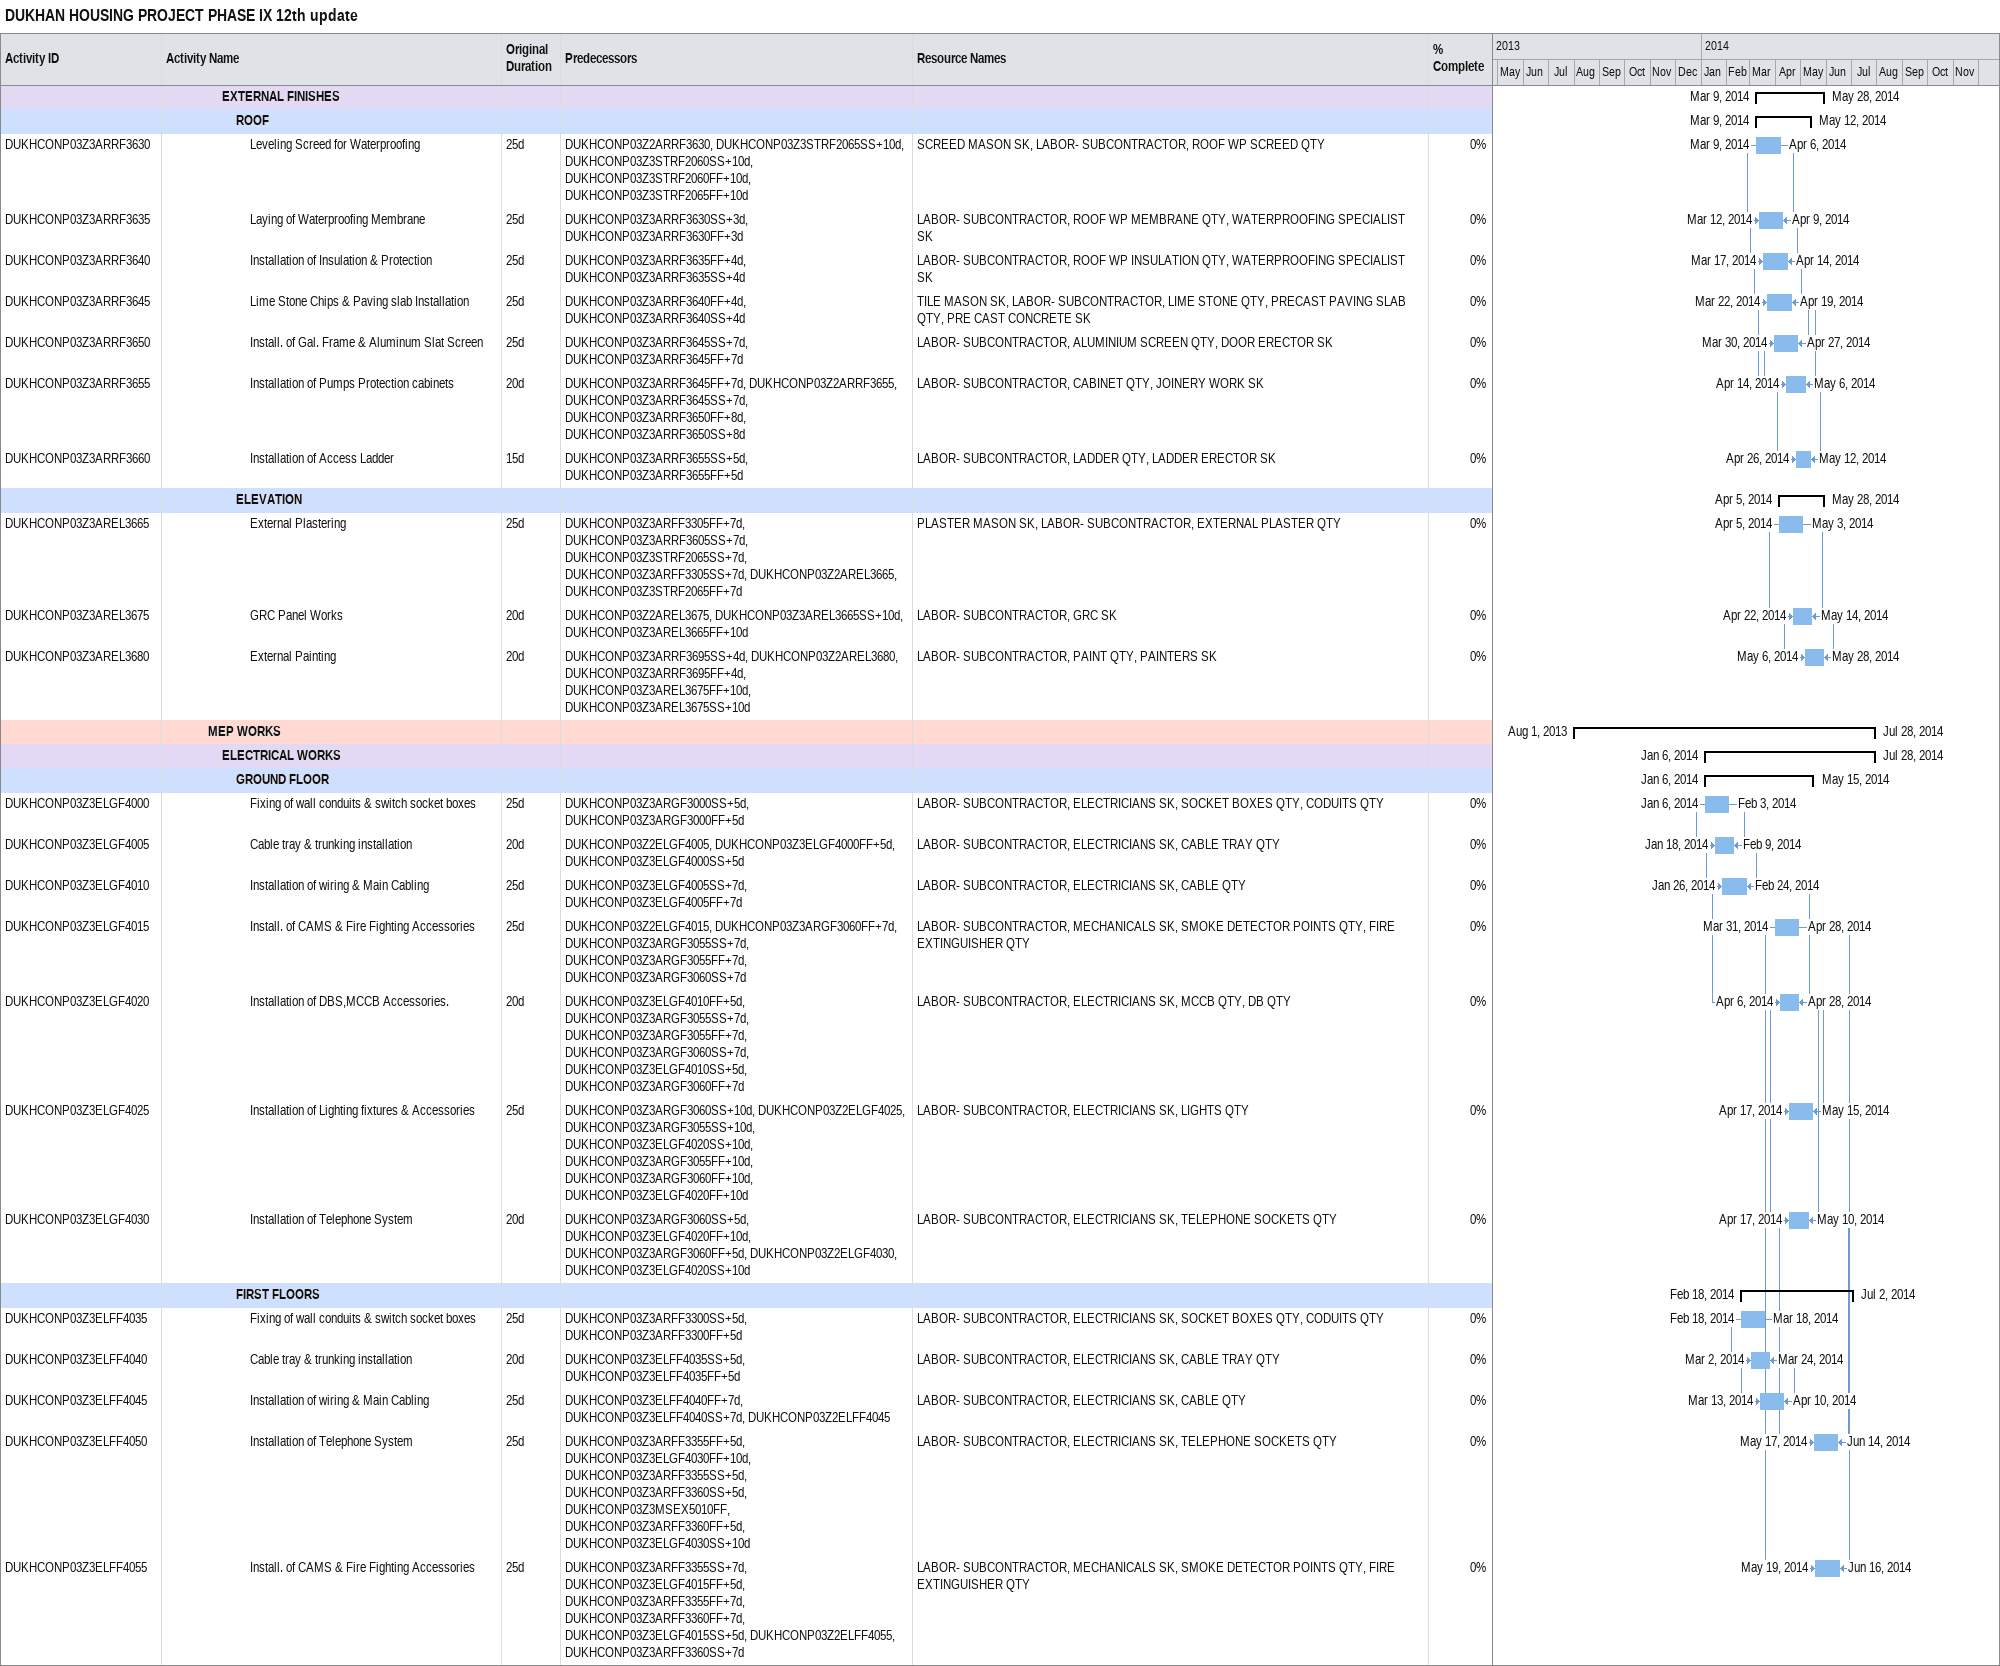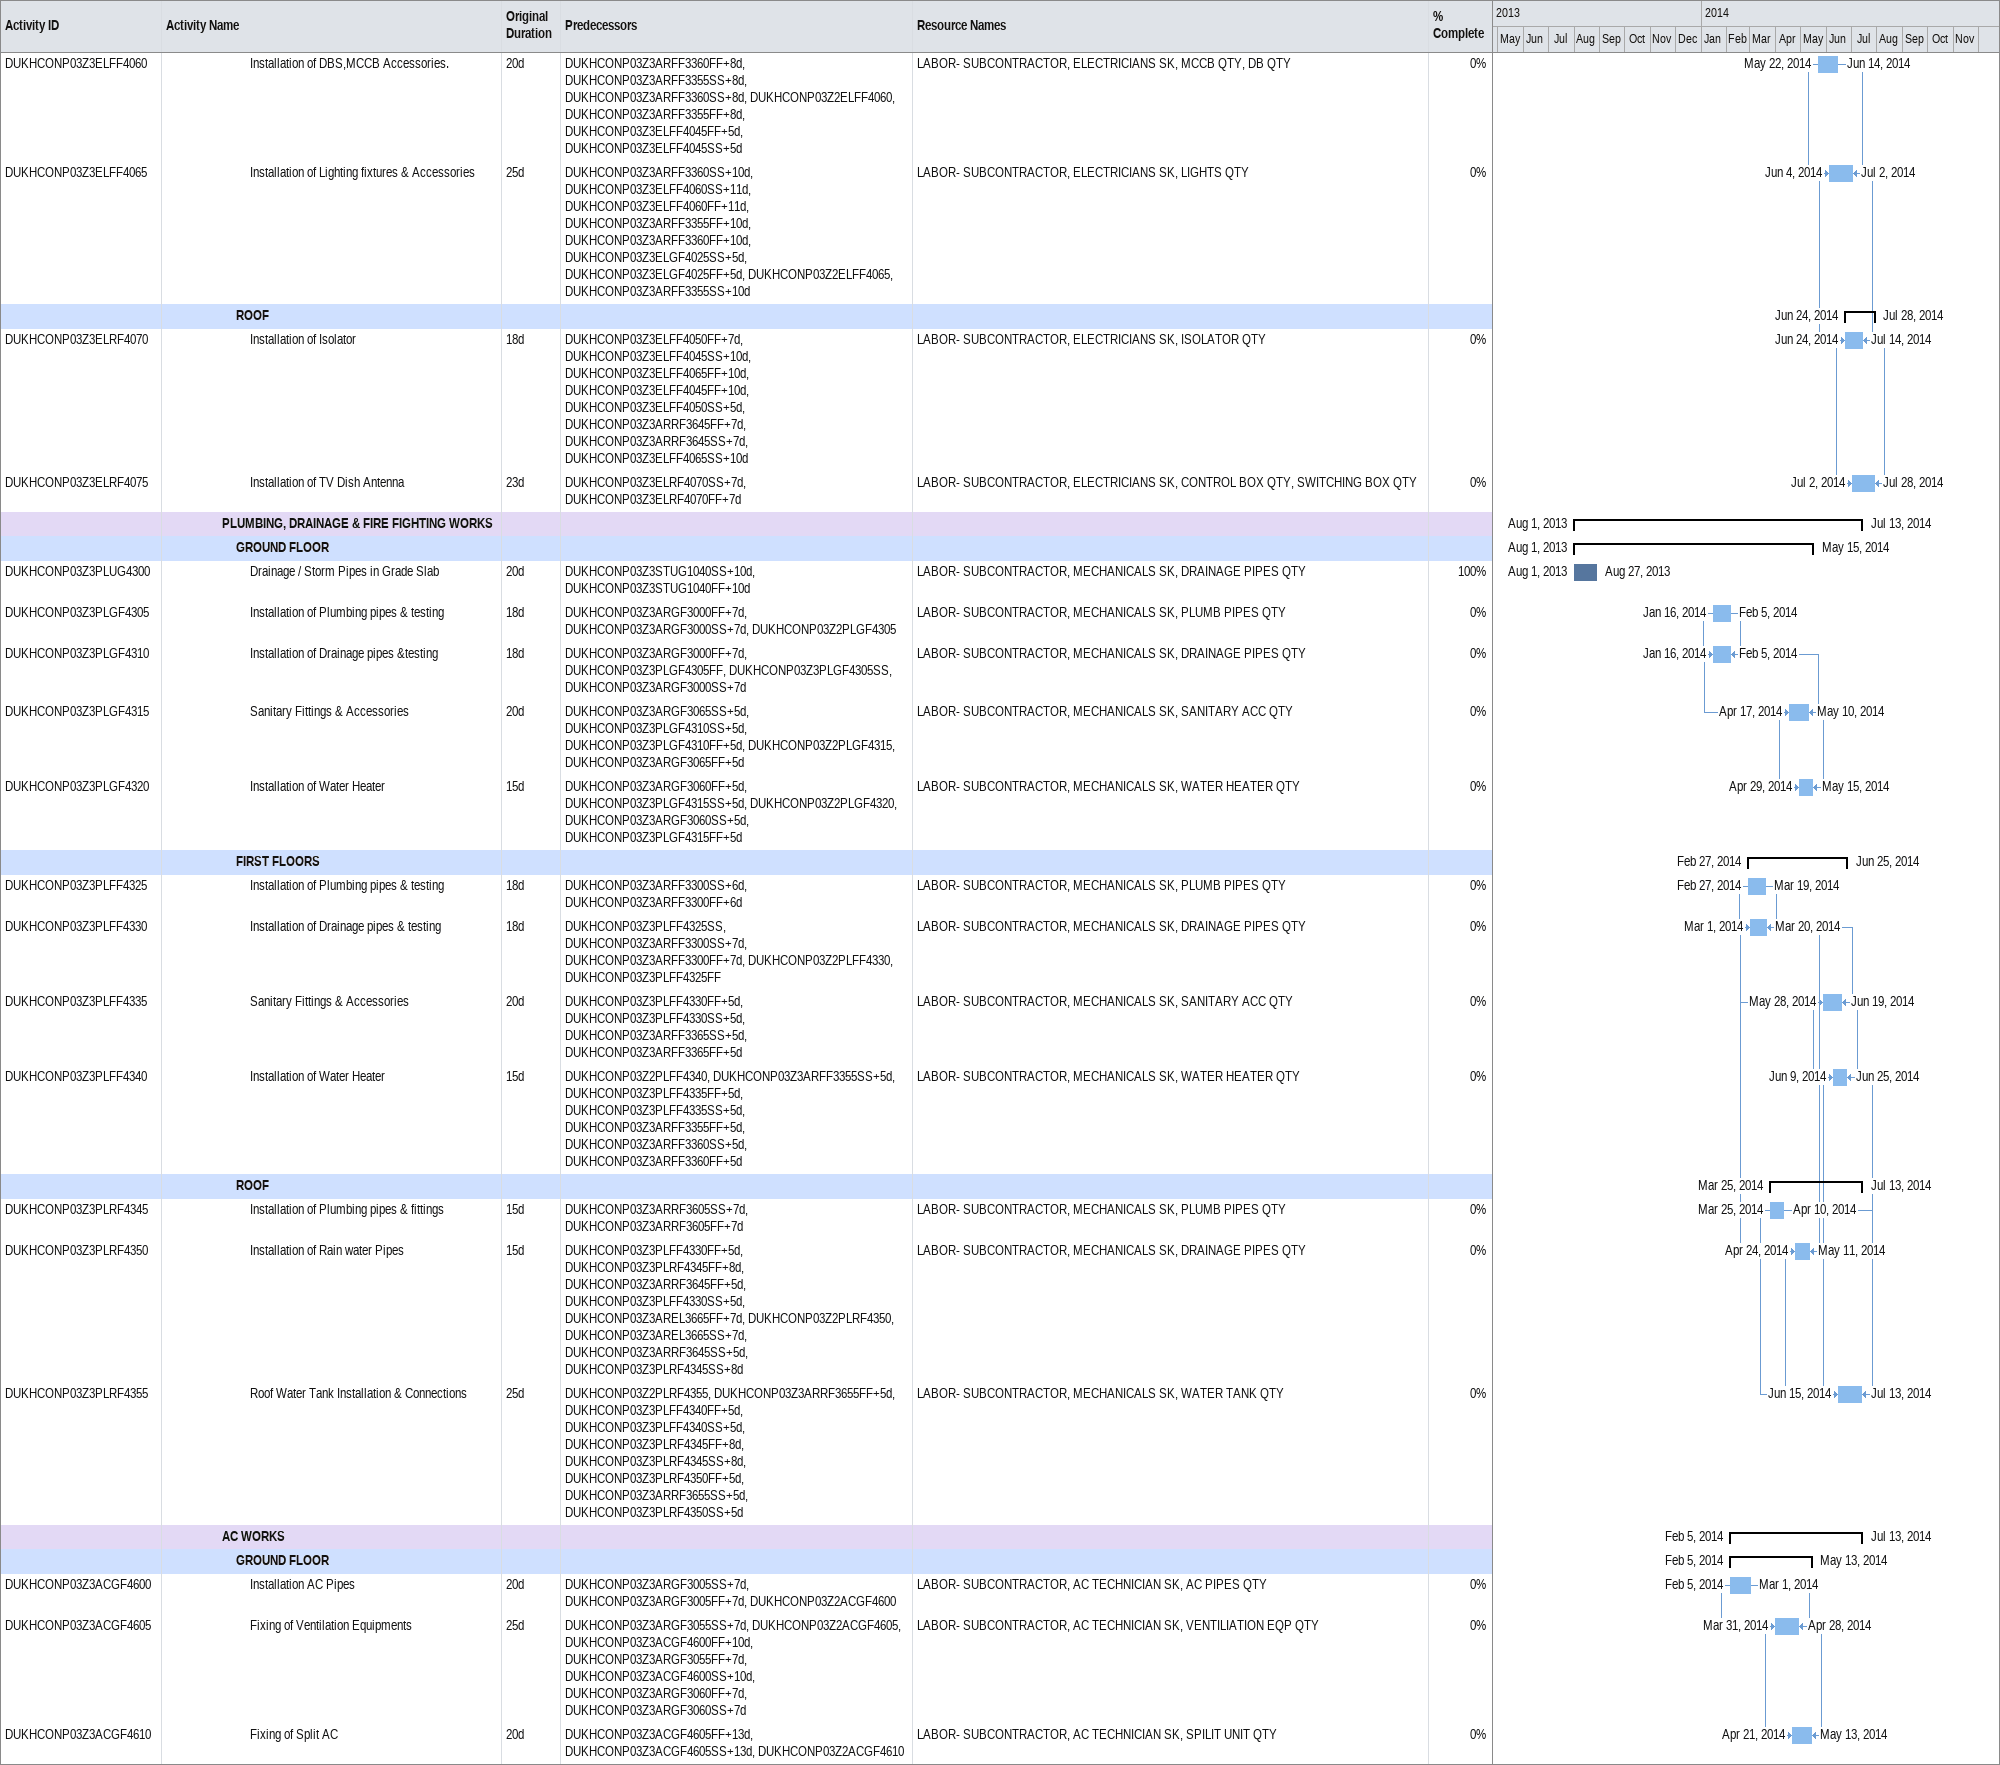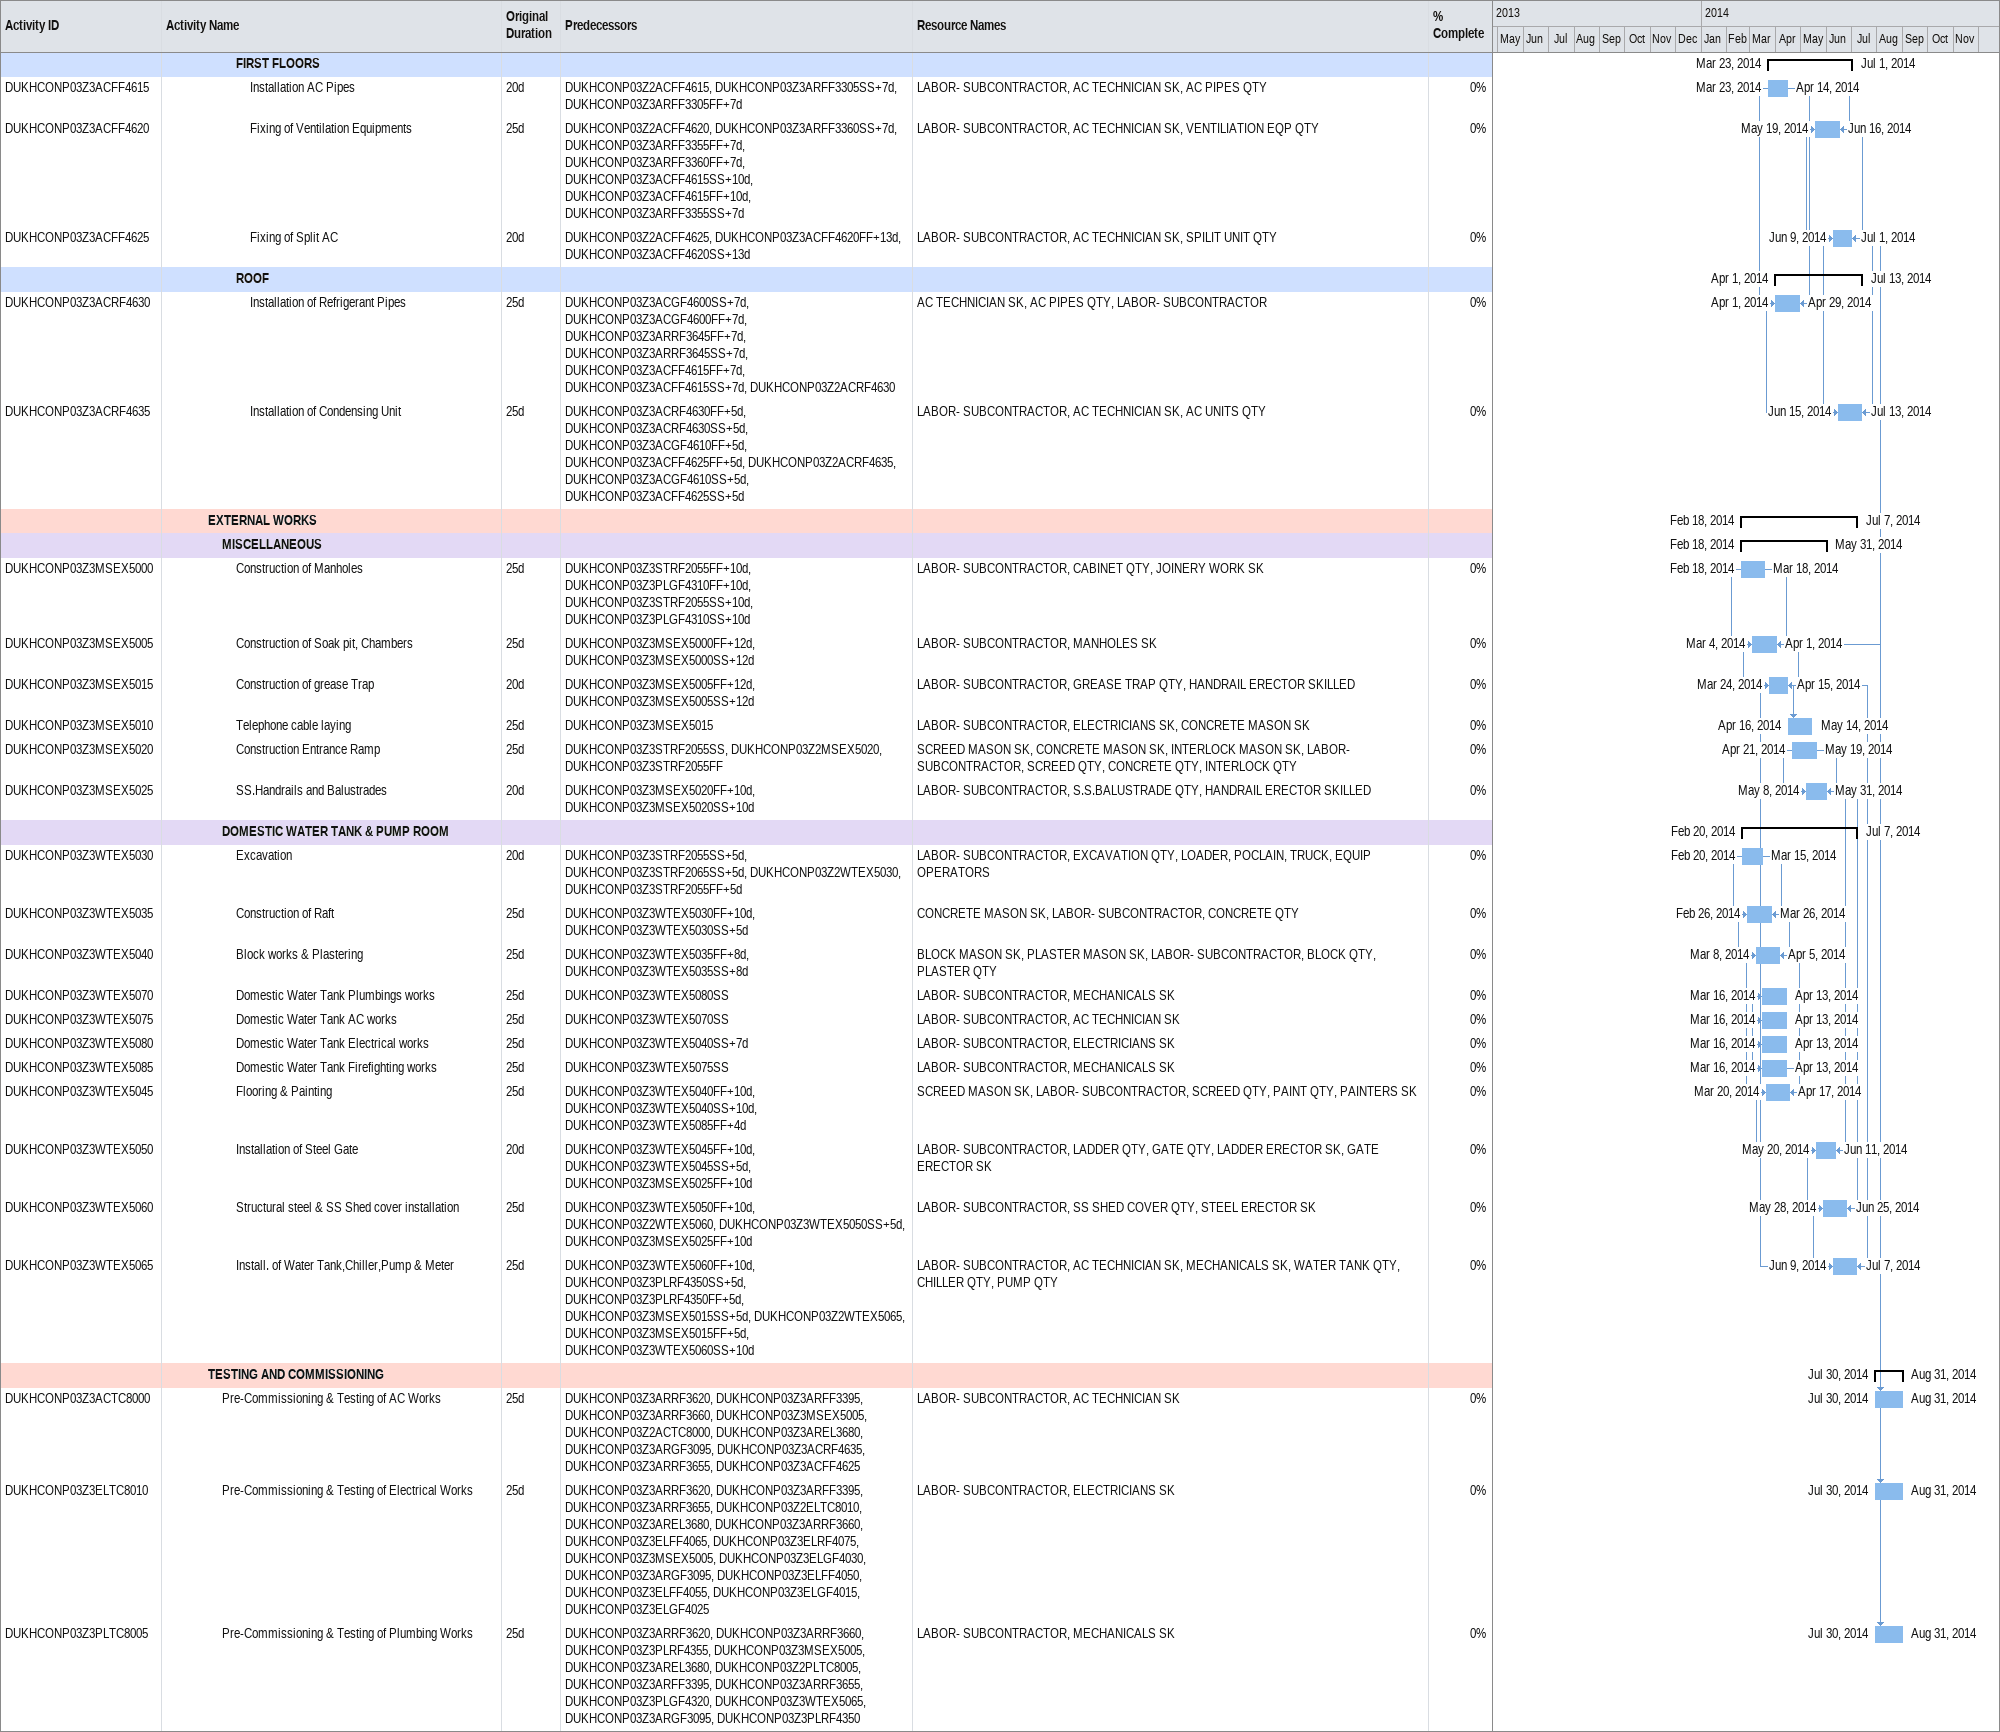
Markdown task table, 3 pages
DUKHAN HOUSING PROJECT PHASE IX 12th update

| ID | Level | Task | Original duration | Start | Finish | Predecessors | Resources | % complete |
|---|---|---|---|---|---|---|---|---|
|  | 5 | **EXTERNAL FINISHES** |  | 2014-03-09 | 2014-05-28 |  |  |  |
|  | 6 | **ROOF** |  | 2014-03-09 | 2014-05-12 |  |  |  |
| DUKHCONP03Z3ARRF3630 | 7 | Leveling Screed for Waterproofing | 25d | 2014-03-09 | 2014-04-06 | DUKHCONP03Z2ARRF3630, DUKHCONP03Z3STRF2065SS+10d, DUKHCONP03Z3STRF2060SS+10d, DUKHCONP03Z3STRF2060FF+10d, DUKHCONP03Z3STRF2065FF+10d | SCREED MASON SK, LABOR- SUBCONTRACTOR, ROOF WP SCREED QTY | 0 |
| DUKHCONP03Z3ARRF3635 | 7 | Laying of Waterproofing Membrane | 25d | 2014-03-12 | 2014-04-09 | DUKHCONP03Z3ARRF3630SS+3d, DUKHCONP03Z3ARRF3630FF+3d | LABOR- SUBCONTRACTOR, ROOF WP MEMBRANE QTY, WATERPROOFING SPECIALIST SK | 0 |
| DUKHCONP03Z3ARRF3640 | 7 | Installation of Insulation & Protection | 25d | 2014-03-17 | 2014-04-14 | DUKHCONP03Z3ARRF3635FF+4d, DUKHCONP03Z3ARRF3635SS+4d | LABOR- SUBCONTRACTOR, ROOF WP INSULATION QTY, WATERPROOFING SPECIALIST SK | 0 |
| DUKHCONP03Z3ARRF3645 | 7 | Lime Stone Chips & Paving slab Installation | 25d | 2014-03-22 | 2014-04-19 | DUKHCONP03Z3ARRF3640FF+4d, DUKHCONP03Z3ARRF3640SS+4d | TILE MASON SK, LABOR- SUBCONTRACTOR, LIME STONE QTY, PRECAST PAVING SLAB QTY, PRE CAST CONCRETE SK | 0 |
| DUKHCONP03Z3ARRF3650 | 7 | Install. of Gal. Frame & Aluminum Slat Screen | 25d | 2014-03-30 | 2014-04-27 | DUKHCONP03Z3ARRF3645SS+7d, DUKHCONP03Z3ARRF3645FF+7d | LABOR- SUBCONTRACTOR, ALUMINIUM SCREEN QTY, DOOR ERECTOR SK | 0 |
| DUKHCONP03Z3ARRF3655 | 7 | Installation of Pumps Protection cabinets | 20d | 2014-04-14 | 2014-05-06 | DUKHCONP03Z3ARRF3645FF+7d, DUKHCONP03Z2ARRF3655, DUKHCONP03Z3ARRF3645SS+7d, DUKHCONP03Z3ARRF3650FF+8d, DUKHCONP03Z3ARRF3650SS+8d | LABOR- SUBCONTRACTOR, CABINET QTY, JOINERY WORK SK | 0 |
| DUKHCONP03Z3ARRF3660 | 7 | Installation of Access Ladder | 15d | 2014-04-26 | 2014-05-12 | DUKHCONP03Z3ARRF3655SS+5d, DUKHCONP03Z3ARRF3655FF+5d | LABOR- SUBCONTRACTOR, LADDER QTY, LADDER ERECTOR SK | 0 |
|  | 6 | **ELEVATION** |  | 2014-04-05 | 2014-05-28 |  |  |  |
| DUKHCONP03Z3AREL3665 | 7 | External Plastering | 25d | 2014-04-05 | 2014-05-03 | DUKHCONP03Z3ARFF3305FF+7d, DUKHCONP03Z3ARRF3605SS+7d, DUKHCONP03Z3STRF2065SS+7d, DUKHCONP03Z3ARFF3305SS+7d, DUKHCONP03Z2AREL3665, DUKHCONP03Z3STRF2065FF+7d | PLASTER MASON SK, LABOR- SUBCONTRACTOR, EXTERNAL PLASTER QTY | 0 |
| DUKHCONP03Z3AREL3675 | 7 | GRC Panel Works | 20d | 2014-04-22 | 2014-05-14 | DUKHCONP03Z2AREL3675, DUKHCONP03Z3AREL3665SS+10d, DUKHCONP03Z3AREL3665FF+10d | LABOR- SUBCONTRACTOR, GRC SK | 0 |
| DUKHCONP03Z3AREL3680 | 7 | External Painting | 20d | 2014-05-06 | 2014-05-28 | DUKHCONP03Z3ARRF3695SS+4d, DUKHCONP03Z2AREL3680, DUKHCONP03Z3ARRF3695FF+4d, DUKHCONP03Z3AREL3675FF+10d, DUKHCONP03Z3AREL3675SS+10d | LABOR- SUBCONTRACTOR, PAINT QTY, PAINTERS SK | 0 |
|  | 4 | **MEP WORKS** |  | 2013-08-01 | 2014-07-28 |  |  |  |
|  | 5 | **ELECTRICAL WORKS** |  | 2014-01-06 | 2014-07-28 |  |  |  |
|  | 6 | **GROUND FLOOR** |  | 2014-01-06 | 2014-05-15 |  |  |  |
| DUKHCONP03Z3ELGF4000 | 7 | Fixing of wall conduits & switch socket boxes | 25d | 2014-01-06 | 2014-02-03 | DUKHCONP03Z3ARGF3000SS+5d, DUKHCONP03Z3ARGF3000FF+5d | LABOR- SUBCONTRACTOR, ELECTRICIANS SK, SOCKET BOXES QTY, CODUITS QTY | 0 |
| DUKHCONP03Z3ELGF4005 | 7 | Cable tray & trunking installation | 20d | 2014-01-18 | 2014-02-09 | DUKHCONP03Z2ELGF4005, DUKHCONP03Z3ELGF4000FF+5d, DUKHCONP03Z3ELGF4000SS+5d | LABOR- SUBCONTRACTOR, ELECTRICIANS SK, CABLE TRAY QTY | 0 |
| DUKHCONP03Z3ELGF4010 | 7 | Installation of wiring & Main Cabling | 25d | 2014-01-26 | 2014-02-24 | DUKHCONP03Z3ELGF4005SS+7d, DUKHCONP03Z3ELGF4005FF+7d | LABOR- SUBCONTRACTOR, ELECTRICIANS SK, CABLE QTY | 0 |
| DUKHCONP03Z3ELGF4015 | 7 | Install. of CAMS & Fire Fighting Accessories | 25d | 2014-03-31 | 2014-04-28 | DUKHCONP03Z2ELGF4015, DUKHCONP03Z3ARGF3060FF+7d, DUKHCONP03Z3ARGF3055SS+7d, DUKHCONP03Z3ARGF3055FF+7d, DUKHCONP03Z3ARGF3060SS+7d | LABOR- SUBCONTRACTOR, MECHANICALS SK, SMOKE DETECTOR POINTS QTY, FIRE EXTINGUISHER QTY | 0 |
| DUKHCONP03Z3ELGF4020 | 7 | Installation of DBS,MCCB Accessories. | 20d | 2014-04-06 | 2014-04-28 | DUKHCONP03Z3ELGF4010FF+5d, DUKHCONP03Z3ARGF3055SS+7d, DUKHCONP03Z3ARGF3055FF+7d, DUKHCONP03Z3ARGF3060SS+7d, DUKHCONP03Z3ELGF4010SS+5d, DUKHCONP03Z3ARGF3060FF+7d | LABOR- SUBCONTRACTOR, ELECTRICIANS SK, MCCB QTY, DB QTY | 0 |
| DUKHCONP03Z3ELGF4025 | 7 | Installation of Lighting fixtures & Accessories | 25d | 2014-04-17 | 2014-05-15 | DUKHCONP03Z3ARGF3060SS+10d, DUKHCONP03Z2ELGF4025, DUKHCONP03Z3ARGF3055SS+10d, DUKHCONP03Z3ELGF4020SS+10d, DUKHCONP03Z3ARGF3055FF+10d, DUKHCONP03Z3ARGF3060FF+10d, DUKHCONP03Z3ELGF4020FF+10d | LABOR- SUBCONTRACTOR, ELECTRICIANS SK, LIGHTS QTY | 0 |
| DUKHCONP03Z3ELGF4030 | 7 | Installation of Telephone System | 20d | 2014-04-17 | 2014-05-10 | DUKHCONP03Z3ARGF3060SS+5d, DUKHCONP03Z3ELGF4020FF+10d, DUKHCONP03Z3ARGF3060FF+5d, DUKHCONP03Z2ELGF4030, DUKHCONP03Z3ELGF4020SS+10d | LABOR- SUBCONTRACTOR, ELECTRICIANS SK, TELEPHONE SOCKETS QTY | 0 |
|  | 6 | **FIRST FLOORS** |  | 2014-02-18 | 2014-07-02 |  |  |  |
| DUKHCONP03Z3ELFF4035 | 7 | Fixing of wall conduits & switch socket boxes | 25d | 2014-02-18 | 2014-03-18 | DUKHCONP03Z3ARFF3300SS+5d, DUKHCONP03Z3ARFF3300FF+5d | LABOR- SUBCONTRACTOR, ELECTRICIANS SK, SOCKET BOXES QTY, CODUITS QTY | 0 |
| DUKHCONP03Z3ELFF4040 | 7 | Cable tray & trunking installation | 20d | 2014-03-02 | 2014-03-24 | DUKHCONP03Z3ELFF4035SS+5d, DUKHCONP03Z3ELFF4035FF+5d | LABOR- SUBCONTRACTOR, ELECTRICIANS SK, CABLE TRAY QTY | 0 |
| DUKHCONP03Z3ELFF4045 | 7 | Installation of wiring & Main Cabling | 25d | 2014-03-13 | 2014-04-10 | DUKHCONP03Z3ELFF4040FF+7d, DUKHCONP03Z3ELFF4040SS+7d, DUKHCONP03Z2ELFF4045 | LABOR- SUBCONTRACTOR, ELECTRICIANS SK, CABLE QTY | 0 |
| DUKHCONP03Z3ELFF4050 | 7 | Installation of Telephone System | 25d | 2014-05-17 | 2014-06-14 | DUKHCONP03Z3ARFF3355FF+5d, DUKHCONP03Z3ELGF4030FF+10d, DUKHCONP03Z3ARFF3355SS+5d, DUKHCONP03Z3ARFF3360SS+5d, DUKHCONP03Z3MSEX5010FF, DUKHCONP03Z3ARFF3360FF+5d, DUKHCONP03Z3ELGF4030SS+10d | LABOR- SUBCONTRACTOR, ELECTRICIANS SK, TELEPHONE SOCKETS QTY | 0 |
| DUKHCONP03Z3ELFF4055 | 7 | Install. of CAMS & Fire Fighting Accessories | 25d | 2014-05-19 | 2014-06-16 | DUKHCONP03Z3ARFF3355SS+7d, DUKHCONP03Z3ELGF4015FF+5d, DUKHCONP03Z3ARFF3355FF+7d, DUKHCONP03Z3ARFF3360FF+7d, DUKHCONP03Z3ELGF4015SS+5d, DUKHCONP03Z2ELFF4055, DUKHCONP03Z3ARFF3360SS+7d | LABOR- SUBCONTRACTOR, MECHANICALS SK, SMOKE DETECTOR POINTS QTY, FIRE EXTINGUISHER QTY | 0 |
| DUKHCONP03Z3ELFF4060 | 7 | Installation of DBS,MCCB Accessories. | 20d | 2014-05-22 | 2014-06-14 | DUKHCONP03Z3ARFF3360FF+8d, DUKHCONP03Z3ARFF3355SS+8d, DUKHCONP03Z3ARFF3360SS+8d, DUKHCONP03Z2ELFF4060, DUKHCONP03Z3ARFF3355FF+8d, DUKHCONP03Z3ELFF4045FF+5d, DUKHCONP03Z3ELFF4045SS+5d | LABOR- SUBCONTRACTOR, ELECTRICIANS SK, MCCB QTY, DB QTY | 0 |
| DUKHCONP03Z3ELFF4065 | 7 | Installation of Lighting fixtures & Accessories | 25d | 2014-06-04 | 2014-07-02 | DUKHCONP03Z3ARFF3360SS+10d, DUKHCONP03Z3ELFF4060SS+11d, DUKHCONP03Z3ELFF4060FF+11d, DUKHCONP03Z3ARFF3355FF+10d, DUKHCONP03Z3ARFF3360FF+10d, DUKHCONP03Z3ELGF4025SS+5d, DUKHCONP03Z3ELGF4025FF+5d, DUKHCONP03Z2ELFF4065, DUKHCONP03Z3ARFF3355SS+10d | LABOR- SUBCONTRACTOR, ELECTRICIANS SK, LIGHTS QTY | 0 |
|  | 6 | **ROOF** |  | 2014-06-24 | 2014-07-28 |  |  |  |
| DUKHCONP03Z3ELRF4070 | 7 | Installation of Isolator | 18d | 2014-06-24 | 2014-07-14 | DUKHCONP03Z3ELFF4050FF+7d, DUKHCONP03Z3ELFF4045SS+10d, DUKHCONP03Z3ELFF4065FF+10d, DUKHCONP03Z3ELFF4045FF+10d, DUKHCONP03Z3ELFF4050SS+5d, DUKHCONP03Z3ARRF3645FF+7d, DUKHCONP03Z3ARRF3645SS+7d, DUKHCONP03Z3ELFF4065SS+10d | LABOR- SUBCONTRACTOR, ELECTRICIANS SK, ISOLATOR QTY | 0 |
| DUKHCONP03Z3ELRF4075 | 7 | Installation of TV Dish Antenna | 23d | 2014-07-02 | 2014-07-28 | DUKHCONP03Z3ELRF4070SS+7d, DUKHCONP03Z3ELRF4070FF+7d | LABOR- SUBCONTRACTOR, ELECTRICIANS SK, CONTROL BOX QTY, SWITCHING BOX QTY | 0 |
|  | 5 | **PLUMBING, DRAINAGE & FIRE FIGHTING WORKS** |  | 2013-08-01 | 2014-07-13 |  |  |  |
|  | 6 | **GROUND FLOOR** |  | 2013-08-01 | 2014-05-15 |  |  |  |
| DUKHCONP03Z3PLUG4300 | 7 | Drainage / Storm Pipes in Grade Slab | 20d | 2013-08-01 | 2013-08-27 | DUKHCONP03Z3STUG1040SS+10d, DUKHCONP03Z3STUG1040FF+10d | LABOR- SUBCONTRACTOR, MECHANICALS SK, DRAINAGE PIPES QTY | 100 |
| DUKHCONP03Z3PLGF4305 | 7 | Installation of Plumbing pipes & testing | 18d | 2014-01-16 | 2014-02-05 | DUKHCONP03Z3ARGF3000FF+7d, DUKHCONP03Z3ARGF3000SS+7d, DUKHCONP03Z2PLGF4305 | LABOR- SUBCONTRACTOR, MECHANICALS SK, PLUMB PIPES QTY | 0 |
| DUKHCONP03Z3PLGF4310 | 7 | Installation of Drainage pipes &testing | 18d | 2014-01-16 | 2014-02-05 | DUKHCONP03Z3ARGF3000FF+7d, DUKHCONP03Z3PLGF4305FF, DUKHCONP03Z3PLGF4305SS, DUKHCONP03Z3ARGF3000SS+7d | LABOR- SUBCONTRACTOR, MECHANICALS SK, DRAINAGE PIPES QTY | 0 |
| DUKHCONP03Z3PLGF4315 | 7 | Sanitary Fittings & Accessories | 20d | 2014-04-17 | 2014-05-10 | DUKHCONP03Z3ARGF3065SS+5d, DUKHCONP03Z3PLGF4310SS+5d, DUKHCONP03Z3PLGF4310FF+5d, DUKHCONP03Z2PLGF4315, DUKHCONP03Z3ARGF3065FF+5d | LABOR- SUBCONTRACTOR, MECHANICALS SK, SANITARY ACC QTY | 0 |
| DUKHCONP03Z3PLGF4320 | 7 | Installation of Water Heater | 15d | 2014-04-29 | 2014-05-15 | DUKHCONP03Z3ARGF3060FF+5d, DUKHCONP03Z3PLGF4315SS+5d, DUKHCONP03Z2PLGF4320, DUKHCONP03Z3ARGF3060SS+5d, DUKHCONP03Z3PLGF4315FF+5d | LABOR- SUBCONTRACTOR, MECHANICALS SK, WATER HEATER QTY | 0 |
|  | 6 | **FIRST FLOORS** |  | 2014-02-27 | 2014-06-25 |  |  |  |
| DUKHCONP03Z3PLFF4325 | 7 | Installation of Plumbing pipes & testing | 18d | 2014-02-27 | 2014-03-19 | DUKHCONP03Z3ARFF3300SS+6d, DUKHCONP03Z3ARFF3300FF+6d | LABOR- SUBCONTRACTOR, MECHANICALS SK, PLUMB PIPES QTY | 0 |
| DUKHCONP03Z3PLFF4330 | 7 | Installation of Drainage pipes & testing | 18d | 2014-03-01 | 2014-03-20 | DUKHCONP03Z3PLFF4325SS, DUKHCONP03Z3ARFF3300SS+7d, DUKHCONP03Z3ARFF3300FF+7d, DUKHCONP03Z2PLFF4330, DUKHCONP03Z3PLFF4325FF | LABOR- SUBCONTRACTOR, MECHANICALS SK, DRAINAGE PIPES QTY | 0 |
| DUKHCONP03Z3PLFF4335 | 7 | Sanitary Fittings & Accessories | 20d | 2014-05-28 | 2014-06-19 | DUKHCONP03Z3PLFF4330FF+5d, DUKHCONP03Z3PLFF4330SS+5d, DUKHCONP03Z3ARFF3365SS+5d, DUKHCONP03Z3ARFF3365FF+5d | LABOR- SUBCONTRACTOR, MECHANICALS SK, SANITARY ACC QTY | 0 |
| DUKHCONP03Z3PLFF4340 | 7 | Installation of Water Heater | 15d | 2014-06-09 | 2014-06-25 | DUKHCONP03Z2PLFF4340, DUKHCONP03Z3ARFF3355SS+5d, DUKHCONP03Z3PLFF4335FF+5d, DUKHCONP03Z3PLFF4335SS+5d, DUKHCONP03Z3ARFF3355FF+5d, DUKHCONP03Z3ARFF3360SS+5d, DUKHCONP03Z3ARFF3360FF+5d | LABOR- SUBCONTRACTOR, MECHANICALS SK, WATER HEATER QTY | 0 |
|  | 6 | **ROOF** |  | 2014-03-25 | 2014-07-13 |  |  |  |
| DUKHCONP03Z3PLRF4345 | 7 | Installation of Plumbing pipes & fittings | 15d | 2014-03-25 | 2014-04-10 | DUKHCONP03Z3ARRF3605SS+7d, DUKHCONP03Z3ARRF3605FF+7d | LABOR- SUBCONTRACTOR, MECHANICALS SK, PLUMB PIPES QTY | 0 |
| DUKHCONP03Z3PLRF4350 | 7 | Installation of Rain water Pipes | 15d | 2014-04-24 | 2014-05-11 | DUKHCONP03Z3PLFF4330FF+5d, DUKHCONP03Z3PLRF4345FF+8d, DUKHCONP03Z3ARRF3645FF+5d, DUKHCONP03Z3PLFF4330SS+5d, DUKHCONP03Z3AREL3665FF+7d, DUKHCONP03Z2PLRF4350, DUKHCONP03Z3AREL3665SS+7d, DUKHCONP03Z3ARRF3645SS+5d, DUKHCONP03Z3PLRF4345SS+8d | LABOR- SUBCONTRACTOR, MECHANICALS SK, DRAINAGE PIPES QTY | 0 |
| DUKHCONP03Z3PLRF4355 | 7 | Roof Water Tank Installation & Connections | 25d | 2014-06-15 | 2014-07-13 | DUKHCONP03Z2PLRF4355, DUKHCONP03Z3ARRF3655FF+5d, DUKHCONP03Z3PLFF4340FF+5d, DUKHCONP03Z3PLFF4340SS+5d, DUKHCONP03Z3PLRF4345FF+8d, DUKHCONP03Z3PLRF4345SS+8d, DUKHCONP03Z3PLRF4350FF+5d, DUKHCONP03Z3ARRF3655SS+5d, DUKHCONP03Z3PLRF4350SS+5d | LABOR- SUBCONTRACTOR, MECHANICALS SK, WATER TANK QTY | 0 |
|  | 5 | **AC WORKS** |  | 2014-02-05 | 2014-07-13 |  |  |  |
|  | 6 | **GROUND FLOOR** |  | 2014-02-05 | 2014-05-13 |  |  |  |
| DUKHCONP03Z3ACGF4600 | 7 | Installation AC Pipes | 20d | 2014-02-05 | 2014-03-01 | DUKHCONP03Z3ARGF3005SS+7d, DUKHCONP03Z3ARGF3005FF+7d, DUKHCONP03Z2ACGF4600 | LABOR- SUBCONTRACTOR, AC TECHNICIAN SK, AC PIPES QTY | 0 |
| DUKHCONP03Z3ACGF4605 | 7 | Fixing of Ventilation Equipments | 25d | 2014-03-31 | 2014-04-28 | DUKHCONP03Z3ARGF3055SS+7d, DUKHCONP03Z2ACGF4605, DUKHCONP03Z3ACGF4600FF+10d, DUKHCONP03Z3ARGF3055FF+7d, DUKHCONP03Z3ACGF4600SS+10d, DUKHCONP03Z3ARGF3060FF+7d, DUKHCONP03Z3ARGF3060SS+7d | LABOR- SUBCONTRACTOR, AC TECHNICIAN SK, VENTILIATION EQP QTY | 0 |
| DUKHCONP03Z3ACGF4610 | 7 | Fixing of Split AC | 20d | 2014-04-21 | 2014-05-13 | DUKHCONP03Z3ACGF4605FF+13d, DUKHCONP03Z3ACGF4605SS+13d, DUKHCONP03Z2ACGF4610 | LABOR- SUBCONTRACTOR, AC TECHNICIAN SK, SPILIT UNIT QTY | 0 |
|  | 6 | **FIRST FLOORS** |  | 2014-03-23 | 2014-07-01 |  |  |  |
| DUKHCONP03Z3ACFF4615 | 7 | Installation AC Pipes | 20d | 2014-03-23 | 2014-04-14 | DUKHCONP03Z2ACFF4615, DUKHCONP03Z3ARFF3305SS+7d, DUKHCONP03Z3ARFF3305FF+7d | LABOR- SUBCONTRACTOR, AC TECHNICIAN SK, AC PIPES QTY | 0 |
| DUKHCONP03Z3ACFF4620 | 7 | Fixing of Ventilation Equipments | 25d | 2014-05-19 | 2014-06-16 | DUKHCONP03Z2ACFF4620, DUKHCONP03Z3ARFF3360SS+7d, DUKHCONP03Z3ARFF3355FF+7d, DUKHCONP03Z3ARFF3360FF+7d, DUKHCONP03Z3ACFF4615SS+10d, DUKHCONP03Z3ACFF4615FF+10d, DUKHCONP03Z3ARFF3355SS+7d | LABOR- SUBCONTRACTOR, AC TECHNICIAN SK, VENTILIATION EQP QTY | 0 |
| DUKHCONP03Z3ACFF4625 | 7 | Fixing of Split AC | 20d | 2014-06-09 | 2014-07-01 | DUKHCONP03Z2ACFF4625, DUKHCONP03Z3ACFF4620FF+13d, DUKHCONP03Z3ACFF4620SS+13d | LABOR- SUBCONTRACTOR, AC TECHNICIAN SK, SPILIT UNIT QTY | 0 |
|  | 6 | **ROOF** |  | 2014-04-01 | 2014-07-13 |  |  |  |
| DUKHCONP03Z3ACRF4630 | 7 | Installation of Refrigerant Pipes | 25d | 2014-04-01 | 2014-04-29 | DUKHCONP03Z3ACGF4600SS+7d, DUKHCONP03Z3ACGF4600FF+7d, DUKHCONP03Z3ARRF3645FF+7d, DUKHCONP03Z3ARRF3645SS+7d, DUKHCONP03Z3ACFF4615FF+7d, DUKHCONP03Z3ACFF4615SS+7d, DUKHCONP03Z2ACRF4630 | AC TECHNICIAN SK, AC PIPES QTY, LABOR- SUBCONTRACTOR | 0 |
| DUKHCONP03Z3ACRF4635 | 7 | Installation of Condensing Unit | 25d | 2014-06-15 | 2014-07-13 | DUKHCONP03Z3ACRF4630FF+5d, DUKHCONP03Z3ACRF4630SS+5d, DUKHCONP03Z3ACGF4610FF+5d, DUKHCONP03Z3ACFF4625FF+5d, DUKHCONP03Z2ACRF4635, DUKHCONP03Z3ACGF4610SS+5d, DUKHCONP03Z3ACFF4625SS+5d | LABOR- SUBCONTRACTOR, AC TECHNICIAN SK, AC UNITS QTY | 0 |
|  | 4 | **EXTERNAL WORKS** |  | 2014-02-18 | 2014-07-07 |  |  |  |
|  | 5 | **MISCELLANEOUS** |  | 2014-02-18 | 2014-05-31 |  |  |  |
| DUKHCONP03Z3MSEX5000 | 6 | Construction of Manholes | 25d | 2014-02-18 | 2014-03-18 | DUKHCONP03Z3STRF2055FF+10d, DUKHCONP03Z3PLGF4310FF+10d, DUKHCONP03Z3STRF2055SS+10d, DUKHCONP03Z3PLGF4310SS+10d | LABOR- SUBCONTRACTOR, CABINET QTY, JOINERY WORK SK | 0 |
| DUKHCONP03Z3MSEX5005 | 6 | Construction of Soak pit, Chambers | 25d | 2014-03-04 | 2014-04-01 | DUKHCONP03Z3MSEX5000FF+12d, DUKHCONP03Z3MSEX5000SS+12d | LABOR- SUBCONTRACTOR, MANHOLES SK | 0 |
| DUKHCONP03Z3MSEX5015 | 6 | Construction of grease Trap | 20d | 2014-03-24 | 2014-04-15 | DUKHCONP03Z3MSEX5005FF+12d, DUKHCONP03Z3MSEX5005SS+12d | LABOR- SUBCONTRACTOR, GREASE TRAP QTY, HANDRAIL ERECTOR SKILLED | 0 |
| DUKHCONP03Z3MSEX5010 | 6 | Telephone cable laying | 25d | 2014-04-16 | 2014-05-14 | DUKHCONP03Z3MSEX5015 | LABOR- SUBCONTRACTOR, ELECTRICIANS SK, CONCRETE MASON SK | 0 |
| DUKHCONP03Z3MSEX5020 | 6 | Construction Entrance Ramp | 25d | 2014-04-21 | 2014-05-19 | DUKHCONP03Z3STRF2055SS, DUKHCONP03Z2MSEX5020, DUKHCONP03Z3STRF2055FF | SCREED MASON SK, CONCRETE MASON SK, INTERLOCK MASON SK, LABOR- SUBCONTRACTOR, SCREED QTY, CONCRETE QTY, INTERLOCK QTY | 0 |
| DUKHCONP03Z3MSEX5025 | 6 | SS.Handrails and Balustrades | 20d | 2014-05-08 | 2014-05-31 | DUKHCONP03Z3MSEX5020FF+10d, DUKHCONP03Z3MSEX5020SS+10d | LABOR- SUBCONTRACTOR, S.S.BALUSTRADE QTY, HANDRAIL ERECTOR SKILLED | 0 |
|  | 5 | **DOMESTIC WATER TANK & PUMP ROOM** |  | 2014-02-20 | 2014-07-07 |  |  |  |
| DUKHCONP03Z3WTEX5030 | 6 | Excavation | 20d | 2014-02-20 | 2014-03-15 | DUKHCONP03Z3STRF2055SS+5d, DUKHCONP03Z3STRF2065SS+5d, DUKHCONP03Z2WTEX5030, DUKHCONP03Z3STRF2055FF+5d | LABOR- SUBCONTRACTOR, EXCAVATION QTY, LOADER, POCLAIN, TRUCK, EQUIP OPERATORS | 0 |
| DUKHCONP03Z3WTEX5035 | 6 | Construction of Raft | 25d | 2014-02-26 | 2014-03-26 | DUKHCONP03Z3WTEX5030FF+10d, DUKHCONP03Z3WTEX5030SS+5d | CONCRETE MASON SK, LABOR- SUBCONTRACTOR, CONCRETE QTY | 0 |
| DUKHCONP03Z3WTEX5040 | 6 | Block works & Plastering | 25d | 2014-03-08 | 2014-04-05 | DUKHCONP03Z3WTEX5035FF+8d, DUKHCONP03Z3WTEX5035SS+8d | BLOCK MASON SK, PLASTER MASON SK, LABOR- SUBCONTRACTOR, BLOCK QTY, PLASTER QTY | 0 |
| DUKHCONP03Z3WTEX5070 | 6 | Domestic Water Tank Plumbings works | 25d | 2014-03-16 | 2014-04-13 | DUKHCONP03Z3WTEX5080SS | LABOR- SUBCONTRACTOR, MECHANICALS SK | 0 |
| DUKHCONP03Z3WTEX5075 | 6 | Domestic Water Tank AC works | 25d | 2014-03-16 | 2014-04-13 | DUKHCONP03Z3WTEX5070SS | LABOR- SUBCONTRACTOR, AC TECHNICIAN SK | 0 |
| DUKHCONP03Z3WTEX5080 | 6 | Domestic Water Tank Electrical works | 25d | 2014-03-16 | 2014-04-13 | DUKHCONP03Z3WTEX5040SS+7d | LABOR- SUBCONTRACTOR, ELECTRICIANS SK | 0 |
| DUKHCONP03Z3WTEX5085 | 6 | Domestic Water Tank Firefighting works | 25d | 2014-03-16 | 2014-04-13 | DUKHCONP03Z3WTEX5075SS | LABOR- SUBCONTRACTOR, MECHANICALS SK | 0 |
| DUKHCONP03Z3WTEX5045 | 6 | Flooring & Painting | 25d | 2014-03-20 | 2014-04-17 | DUKHCONP03Z3WTEX5040FF+10d, DUKHCONP03Z3WTEX5040SS+10d, DUKHCONP03Z3WTEX5085FF+4d | SCREED MASON SK, LABOR- SUBCONTRACTOR, SCREED QTY, PAINT QTY, PAINTERS SK | 0 |
| DUKHCONP03Z3WTEX5050 | 6 | Installation of Steel Gate | 20d | 2014-05-20 | 2014-06-11 | DUKHCONP03Z3WTEX5045FF+10d, DUKHCONP03Z3WTEX5045SS+5d, DUKHCONP03Z3MSEX5025FF+10d | LABOR- SUBCONTRACTOR, LADDER QTY, GATE QTY, LADDER ERECTOR SK, GATE ERECTOR SK | 0 |
| DUKHCONP03Z3WTEX5060 | 6 | Structural steel & SS Shed cover installation | 25d | 2014-05-28 | 2014-06-25 | DUKHCONP03Z3WTEX5050FF+10d, DUKHCONP03Z2WTEX5060, DUKHCONP03Z3WTEX5050SS+5d, DUKHCONP03Z3MSEX5025FF+10d | LABOR- SUBCONTRACTOR, SS SHED COVER QTY, STEEL ERECTOR SK | 0 |
| DUKHCONP03Z3WTEX5065 | 6 | Install. of Water Tank,Chiller,Pump & Meter | 25d | 2014-06-09 | 2014-07-07 | DUKHCONP03Z3WTEX5060FF+10d, DUKHCONP03Z3PLRF4350SS+5d, DUKHCONP03Z3PLRF4350FF+5d, DUKHCONP03Z3MSEX5015SS+5d, DUKHCONP03Z2WTEX5065, DUKHCONP03Z3MSEX5015FF+5d, DUKHCONP03Z3WTEX5060SS+10d | LABOR- SUBCONTRACTOR, AC TECHNICIAN SK, MECHANICALS SK, WATER TANK QTY, CHILLER QTY, PUMP QTY | 0 |
|  | 4 | **TESTING AND COMMISSIONING** |  | 2014-07-30 | 2014-08-31 |  |  |  |
| DUKHCONP03Z3ACTC8000 | 5 | Pre-Commissioning & Testing of AC Works | 25d | 2014-07-30 | 2014-08-31 | DUKHCONP03Z3ARRF3620, DUKHCONP03Z3ARFF3395, DUKHCONP03Z3ARRF3660, DUKHCONP03Z3MSEX5005, DUKHCONP03Z2ACTC8000, DUKHCONP03Z3AREL3680, DUKHCONP03Z3ARGF3095, DUKHCONP03Z3ACRF4635, DUKHCONP03Z3ARRF3655, DUKHCONP03Z3ACFF4625 | LABOR- SUBCONTRACTOR, AC TECHNICIAN SK | 0 |
| DUKHCONP03Z3ELTC8010 | 5 | Pre-Commissioning & Testing of Electrical Works | 25d | 2014-07-30 | 2014-08-31 | DUKHCONP03Z3ARRF3620, DUKHCONP03Z3ARFF3395, DUKHCONP03Z3ARRF3655, DUKHCONP03Z2ELTC8010, DUKHCONP03Z3AREL3680, DUKHCONP03Z3ARRF3660, DUKHCONP03Z3ELFF4065, DUKHCONP03Z3ELRF4075, DUKHCONP03Z3MSEX5005, DUKHCONP03Z3ELGF4030, DUKHCONP03Z3ARGF3095, DUKHCONP03Z3ELFF4050, DUKHCONP03Z3ELFF4055, DUKHCONP03Z3ELGF4015, DUKHCONP03Z3ELGF4025 | LABOR- SUBCONTRACTOR, ELECTRICIANS SK | 0 |
| DUKHCONP03Z3PLTC8005 | 5 | Pre-Commissioning & Testing of Plumbing Works | 25d | 2014-07-30 | 2014-08-31 | DUKHCONP03Z3ARRF3620, DUKHCONP03Z3ARRF3660, DUKHCONP03Z3PLRF4355, DUKHCONP03Z3MSEX5005, DUKHCONP03Z3AREL3680, DUKHCONP03Z2PLTC8005, DUKHCONP03Z3ARFF3395, DUKHCONP03Z3ARRF3655, DUKHCONP03Z3PLGF4320, DUKHCONP03Z3WTEX5065, DUKHCONP03Z3ARGF3095, DUKHCONP03Z3PLRF4350 | LABOR- SUBCONTRACTOR, MECHANICALS SK | 0 |
